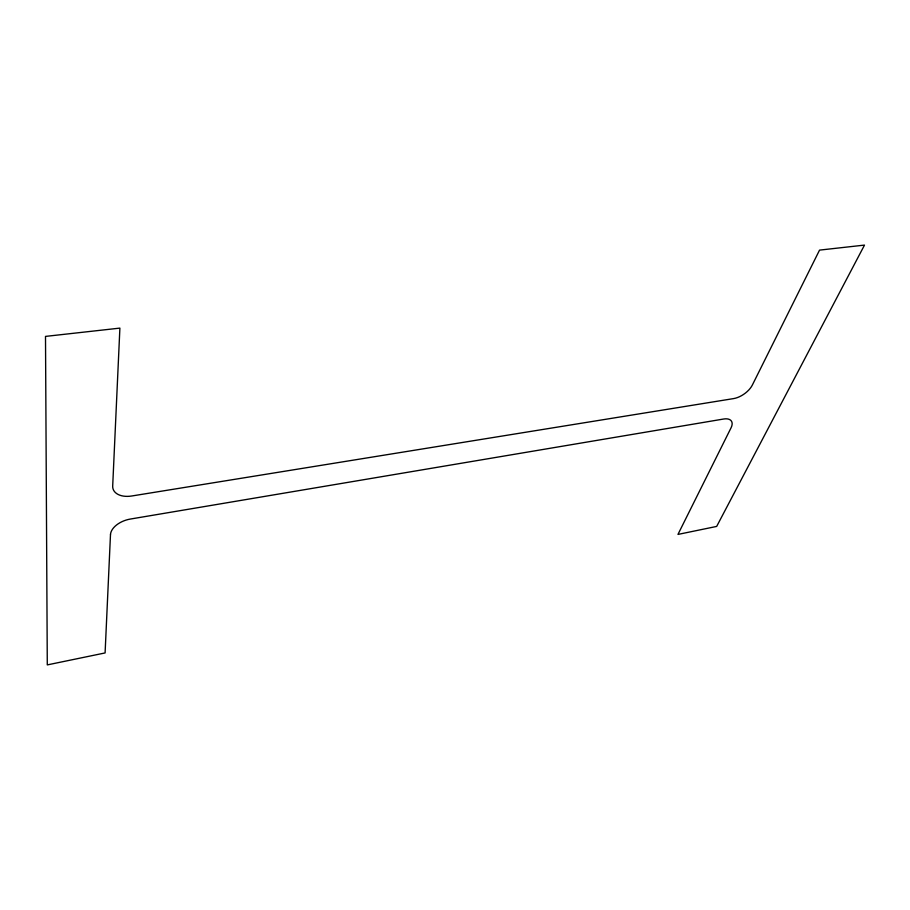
<?xml version="1.0" encoding="UTF-8"?>
<svg xmlns="http://www.w3.org/2000/svg" width="910" height="910" viewBox="0 0 910 910"><rect width="100%" height="100%" fill="white"/><g stroke="black" fill="none" stroke-linecap="round" stroke-linejoin="round"><path stroke-width="1.36" d="M110.485 534.682L105.094 652.936L47.286 664.903L45.5 336.404L119.892 328.112L112.692 486.099A20.304 12.672 -17.4 0 0 131.745 495.995L733.562 398.603A16.505 8.577 -34.9 0 0 752.354 385.032L819.546 250.113L864.5 245.097L716.67 526.424L677.961 534.42L731.071 427.78A15.925 8.099 -33.7 0 0 723.564 419.032L130.346 519.053A19.61 11.716 -17.6 0 0 110.485 534.682"/></g></svg>
